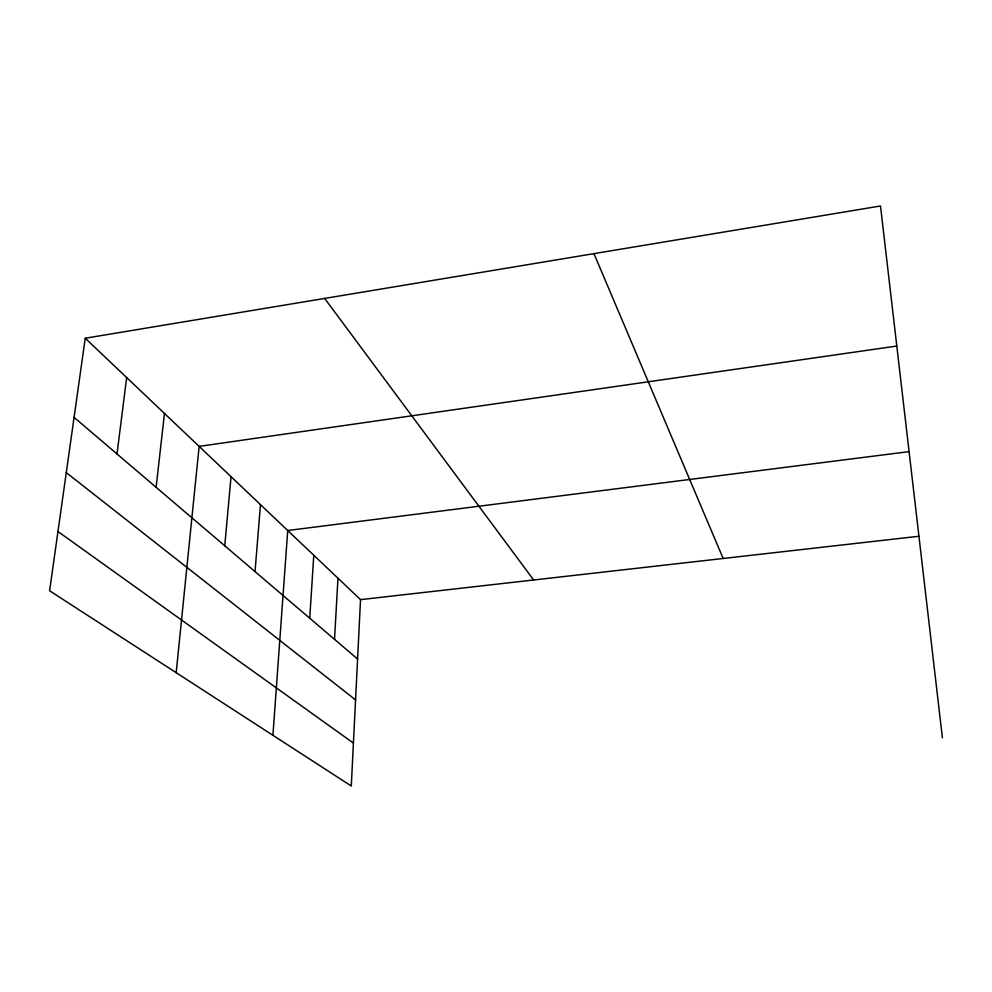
<?xml version="1.0" encoding="UTF-8"?>
<svg xmlns="http://www.w3.org/2000/svg" width="992" height="992" viewBox="0 0 992 992"><rect width="100%" height="100%" fill="white"/><g stroke="black" fill="none" stroke-linecap="round" stroke-linejoin="round"><path stroke-width="1.49" d="M85.25 338.235L360.53 599.639L351.292 786.011L49.6 590.761L85.25 338.235L880.499 205.989L942.4 737.788M334.527 639.356L337.974 578.237M309.74 618.227L313.782 555.247M272.912 735.283L287.73 530.509L909.056 451.62M255.031 571.603L260.474 504.63M224.75 545.798L231.037 476.668M176.179 672.675L199.144 446.388L896.78 346.047M156.116 487.295L164.474 413.478M117.006 453.952L126.666 377.568M360.53 599.639L918.902 536.263M57.958 531.514L353.425 743.082M66.278 472.601L355.558 699.918M74.078 417.372L357.591 659.01M324.657 298.418L533.659 579.998M593.972 253.642L723.156 558.484"/></g></svg>
